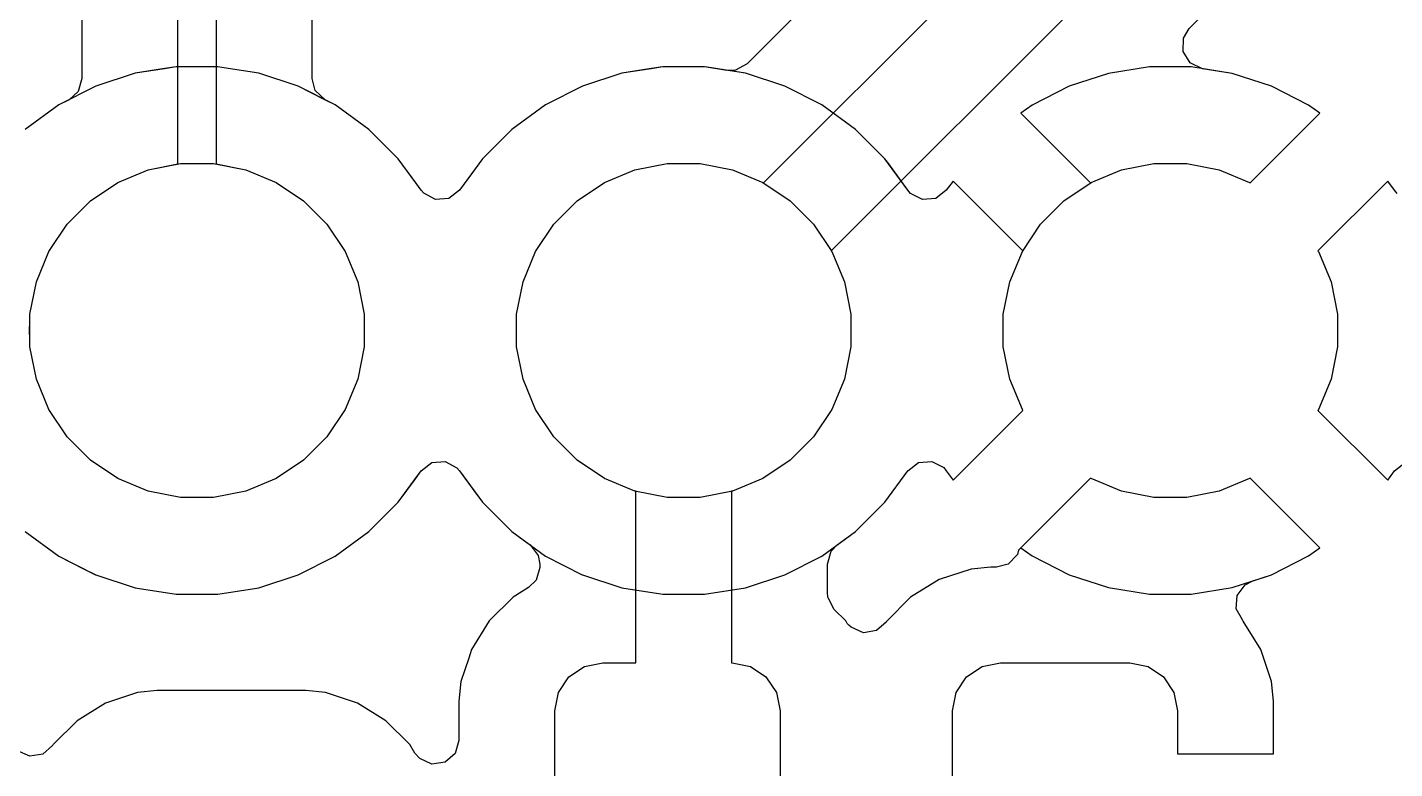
# Model space of a CAD drawing. Header units: inches. Extents: x 6.57 to 9.79, y -8.72 to -3.17.
# Drawn here: x 8.3037 to 8.5847, y -8.594 to -8.4416 of the extents above; entities that cross this region are included whole.
import ezdxf

# ---------------------------------------------------------------- set-up
doc = ezdxf.new("R2010")
doc.units = ezdxf.units.IN
doc.header["$MEASUREMENT"] = 0
doc.layers.add('In2.Cu', color=33, linetype='CONTINUOUS', true_color=0xce7d2c)

msp = doc.modelspace()

# ---------------------------------------------------------------- linework, layer by layer
at = {"layer": 'In2.Cu', "linetype": 'CONTINUOUS'}
for p, q in [((8.33465, -8.46971), (8.33465, -8.24179)), ((8.34252, -8.24016), (8.34252, -8.46971)), ((8.36222, -8.45216), (8.36222, -8.24366)), ((8.31494, -8.25197), (8.31494, -8.45216)), ((8.55754, -8.34319), (8.45165, -8.44909)), ((8.45499, -8.47361), (8.56942, -8.35918)), ((8.58045, -8.37598), (8.46891, -8.48753)), ((8.54246, -8.44184), (8.58719, -8.39712)), ((8.54125, -8.44385), (8.54246, -8.44184)), ((8.54121, -8.4466), (8.54125, -8.44385)), ((8.54267, -8.44894), (8.54121, -8.4466)), ((8.33189, -8.45012), (8.32589, -8.45107)), ((8.33151, -8.45018), (8.32589, -8.45107)), ((8.33151, -8.45018), (8.32589, -8.45107)), ((8.33432, -8.44973), (8.33151, -8.45018)), ((8.33432, -8.44973), (8.33151, -8.45018)), ((8.33432, -8.44973), (8.33189, -8.45012)), ((8.34285, -8.44973), (8.33432, -8.44973)), ((8.34285, -8.44973), (8.33432, -8.44973)), ((8.34285, -8.44973), (8.33432, -8.44973)), ((8.34496, -8.45007), (8.34285, -8.44973)), ((8.34496, -8.45007), (8.34285, -8.44973)), ((8.34496, -8.45007), (8.34285, -8.44973)), ((8.35128, -8.45107), (8.34496, -8.45007)), ((8.35128, -8.45107), (8.34496, -8.45007)), ((8.35128, -8.45107), (8.34496, -8.45007)), ((8.43375, -8.44982), (8.42589, -8.45107)), ((8.43189, -8.45012), (8.42589, -8.45107)), ((8.43151, -8.45018), (8.42589, -8.45107)), ((8.43151, -8.45018), (8.42589, -8.45107)), ((8.43432, -8.44973), (8.43151, -8.45018)), ((8.43432, -8.44973), (8.43151, -8.45018)), ((8.43432, -8.44973), (8.43189, -8.45012)), ((8.43432, -8.44973), (8.43375, -8.44982)), ((8.44285, -8.44973), (8.43432, -8.44973)), ((8.44285, -8.44973), (8.43432, -8.44973)), ((8.44285, -8.44973), (8.43432, -8.44973)), ((8.44285, -8.44973), (8.43432, -8.44973)), ((8.44496, -8.45007), (8.44285, -8.44973)), ((8.44342, -8.44982), (8.44285, -8.44973)), ((8.44743, -8.45046), (8.44285, -8.44973)), ((8.44285, -8.44973), (8.44285, -8.44973)), ((8.44496, -8.45007), (8.44285, -8.44973)), ((8.45128, -8.45107), (8.44342, -8.44982)), ((8.45128, -8.45107), (8.44496, -8.45007)), ((8.45128, -8.45107), (8.44496, -8.45007)), ((8.44923, -8.45041), (8.44743, -8.45046)), ((8.45165, -8.44909), (8.44923, -8.45041)), ((8.53432, -8.44975), (8.52589, -8.45109)), ((8.53432, -8.44975), (8.52589, -8.45109)), ((8.53432, -8.44975), (8.52589, -8.45109)), ((8.54285, -8.44975), (8.53432, -8.44975)), ((8.54285, -8.44975), (8.53432, -8.44975)), ((8.54285, -8.44975), (8.53432, -8.44975)), ((8.54515, -8.45012), (8.54267, -8.44894)), ((8.55127, -8.45109), (8.54285, -8.44975)), ((8.55127, -8.45109), (8.54285, -8.44975)), ((8.55127, -8.45109), (8.54285, -8.44975)), ((8.55127, -8.45109), (8.54515, -8.45012)), ((8.31494, -8.45216), (8.31417, -8.4548)), ((8.32589, -8.45107), (8.31778, -8.4537)), ((8.32589, -8.45107), (8.31778, -8.4537)), ((8.32589, -8.45107), (8.31778, -8.4537)), ((8.32589, -8.45107), (8.32589, -8.45107)), ((8.32589, -8.45107), (8.32589, -8.45107)), ((8.32589, -8.45107), (8.32589, -8.45107)), ((8.35939, -8.4537), (8.35128, -8.45107)), ((8.35939, -8.4537), (8.35128, -8.45107)), ((8.35939, -8.4537), (8.35128, -8.45107)), ((8.36289, -8.45462), (8.36222, -8.45216)), ((8.42589, -8.45107), (8.41778, -8.4537)), ((8.42589, -8.45107), (8.41778, -8.4537)), ((8.42589, -8.45107), (8.41778, -8.4537)), ((8.42589, -8.45107), (8.41778, -8.4537)), ((8.42589, -8.45107), (8.42589, -8.45107)), ((8.42589, -8.45107), (8.42589, -8.45107)), ((8.42589, -8.45107), (8.42589, -8.45107)), ((8.42589, -8.45107), (8.42589, -8.45107)), ((8.45939, -8.4537), (8.45128, -8.45107)), ((8.45939, -8.4537), (8.45128, -8.45107)), ((8.45939, -8.4537), (8.45128, -8.45107)), ((8.52589, -8.45109), (8.51778, -8.45372)), ((8.52589, -8.45109), (8.51778, -8.45372)), ((8.52589, -8.45109), (8.51778, -8.45372)), ((8.55938, -8.45372), (8.55127, -8.45109)), ((8.55938, -8.45372), (8.55127, -8.45109)), ((8.55938, -8.45372), (8.55127, -8.45109)), ((8.55938, -8.45372), (8.55127, -8.45109)), ((8.31778, -8.4537), (8.31017, -8.45758)), ((8.31778, -8.4537), (8.31017, -8.45758)), ((8.31778, -8.4537), (8.31017, -8.45758)), ((8.31417, -8.4548), (8.31228, -8.45651)), ((8.36699, -8.45758), (8.35939, -8.4537)), ((8.36487, -8.45649), (8.35939, -8.4537)), ((8.36699, -8.45758), (8.35939, -8.4537)), ((8.36489, -8.45651), (8.36289, -8.45462)), ((8.41778, -8.4537), (8.41017, -8.45758)), ((8.41778, -8.4537), (8.41017, -8.45758)), ((8.41778, -8.4537), (8.41017, -8.45758)), ((8.41778, -8.4537), (8.41017, -8.45758)), ((8.46699, -8.45758), (8.45939, -8.4537)), ((8.46699, -8.45758), (8.45939, -8.4537)), ((8.46699, -8.45758), (8.45939, -8.4537)), ((8.51778, -8.45372), (8.51018, -8.45759)), ((8.51778, -8.45372), (8.51018, -8.45759)), ((8.51778, -8.45372), (8.51018, -8.45759)), ((8.56698, -8.45759), (8.55938, -8.45372)), ((8.56698, -8.45759), (8.55938, -8.45372)), ((8.56698, -8.45759), (8.55938, -8.45372)), ((8.56698, -8.45759), (8.55938, -8.45372)), ((8.31017, -8.45758), (8.30327, -8.46259)), ((8.31017, -8.45758), (8.30327, -8.46259)), ((8.31017, -8.45758), (8.30327, -8.46259)), ((8.31017, -8.45758), (8.30327, -8.46259)), ((8.31228, -8.45651), (8.31017, -8.45758)), ((8.36699, -8.45758), (8.36487, -8.45649)), ((8.36699, -8.45758), (8.36489, -8.45651)), ((8.37389, -8.46259), (8.36699, -8.45758)), ((8.37389, -8.46259), (8.36699, -8.45758)), ((8.36699, -8.45758), (8.36699, -8.45758)), ((8.36699, -8.45758), (8.36699, -8.45758)), ((8.37389, -8.46259), (8.36699, -8.45758)), ((8.37389, -8.46259), (8.36699, -8.45758)), ((8.41017, -8.45758), (8.40327, -8.46259)), ((8.41017, -8.45758), (8.40327, -8.46259)), ((8.41017, -8.45758), (8.40327, -8.46259)), ((8.41017, -8.45758), (8.40327, -8.46259)), ((8.47389, -8.46259), (8.46699, -8.45758)), ((8.47389, -8.46259), (8.46699, -8.45758)), ((8.46699, -8.45758), (8.46699, -8.45758)), ((8.47389, -8.46259), (8.46699, -8.45758)), ((8.51018, -8.45759), (8.50785, -8.45929)), ((8.51018, -8.45759), (8.50785, -8.45929)), ((8.51018, -8.45759), (8.50785, -8.45929)), ((8.56931, -8.45929), (8.56698, -8.45759)), ((8.56931, -8.45929), (8.56698, -8.45759)), ((8.56931, -8.45929), (8.56698, -8.45759)), ((8.56931, -8.45929), (8.56698, -8.45759)), ((8.50785, -8.45929), (8.50785, -8.45929)), ((8.50785, -8.45929), (8.52217, -8.47361)), ((8.50785, -8.45929), (8.50785, -8.45929)), ((8.50785, -8.45929), (8.52217, -8.47361)), ((8.50785, -8.45929), (8.50785, -8.45929)), ((8.50785, -8.45929), (8.52217, -8.47361)), ((8.55499, -8.47361), (8.56931, -8.45929)), ((8.55499, -8.47361), (8.56931, -8.45929)), ((8.55499, -8.47361), (8.56931, -8.45929)), ((8.55499, -8.47361), (8.56931, -8.45929)), ((8.56931, -8.45929), (8.56931, -8.45929)), ((8.56931, -8.45929), (8.56931, -8.45929)), ((8.56931, -8.45929), (8.56931, -8.45929)), ((8.56931, -8.45929), (8.56931, -8.45929)), ((8.37993, -8.46862), (8.37389, -8.46259)), ((8.37993, -8.46862), (8.37389, -8.46259)), ((8.37993, -8.46862), (8.37389, -8.46259)), ((8.37993, -8.46862), (8.37389, -8.46259)), ((8.40327, -8.46259), (8.39724, -8.46862)), ((8.40327, -8.46259), (8.39724, -8.46862)), ((8.40327, -8.46259), (8.39724, -8.46862)), ((8.40327, -8.46259), (8.39724, -8.46862)), ((8.47993, -8.46862), (8.47389, -8.46259)), ((8.47389, -8.46259), (8.47389, -8.46259)), ((8.47993, -8.46862), (8.47389, -8.46259)), ((8.47993, -8.46862), (8.47389, -8.46259)), ((8.47389, -8.46259), (8.47389, -8.46259)), ((8.32857, -8.47092), (8.3352, -8.4696)), ((8.32857, -8.47092), (8.3352, -8.4696)), ((8.32857, -8.47092), (8.3352, -8.4696)), ((8.32857, -8.47092), (8.33465, -8.46971)), ((8.3352, -8.4696), (8.34196, -8.4696)), ((8.3352, -8.4696), (8.34196, -8.4696)), ((8.3352, -8.4696), (8.34196, -8.4696)), ((8.34196, -8.4696), (8.3486, -8.47092)), ((8.34196, -8.4696), (8.3486, -8.47092)), ((8.34196, -8.4696), (8.3486, -8.47092)), ((8.34252, -8.46971), (8.3486, -8.47092)), ((8.38373, -8.47386), (8.37993, -8.46862)), ((8.38351, -8.47356), (8.37993, -8.46862)), ((8.38373, -8.47386), (8.37993, -8.46862)), ((8.38373, -8.47386), (8.37993, -8.46862)), ((8.39646, -8.4697), (8.39253, -8.4751)), ((8.39724, -8.46862), (8.39442, -8.47251)), ((8.39724, -8.46862), (8.39442, -8.47251)), ((8.39724, -8.46862), (8.39442, -8.47251)), ((8.39724, -8.46862), (8.39646, -8.4697)), ((8.39724, -8.46862), (8.39724, -8.46862)), ((8.39724, -8.46862), (8.39724, -8.46862)), ((8.39724, -8.46862), (8.39724, -8.46862)), ((8.39724, -8.46862), (8.39724, -8.46862)), ((8.39724, -8.46862), (8.39724, -8.46862)), ((8.39724, -8.46862), (8.39724, -8.46862)), ((8.39724, -8.46862), (8.39724, -8.46862)), ((8.39724, -8.46862), (8.39724, -8.46862)), ((8.42857, -8.47092), (8.4352, -8.4696)), ((8.42857, -8.47092), (8.4352, -8.4696)), ((8.42857, -8.47092), (8.4352, -8.4696)), ((8.42857, -8.47092), (8.4352, -8.4696)), ((8.4352, -8.4696), (8.44196, -8.4696)), ((8.4352, -8.4696), (8.44196, -8.4696)), ((8.4352, -8.4696), (8.44196, -8.4696)), ((8.4352, -8.4696), (8.44196, -8.4696)), ((8.44196, -8.4696), (8.4486, -8.47092)), ((8.44196, -8.4696), (8.4486, -8.47092)), ((8.44196, -8.4696), (8.4486, -8.47092)), ((8.44196, -8.4696), (8.4486, -8.47092)), ((8.47993, -8.46863), (8.47993, -8.46862)), ((8.48071, -8.4697), (8.47993, -8.46862)), ((8.47993, -8.46863), (8.47993, -8.46862)), ((8.48465, -8.47512), (8.47993, -8.46863)), ((8.48465, -8.47512), (8.47993, -8.46863)), ((8.48465, -8.47512), (8.48071, -8.4697)), ((8.52857, -8.47092), (8.5352, -8.4696)), ((8.52857, -8.47092), (8.5352, -8.4696)), ((8.52857, -8.47092), (8.5352, -8.4696)), ((8.52857, -8.47092), (8.5352, -8.4696)), ((8.5352, -8.4696), (8.54196, -8.4696)), ((8.5352, -8.4696), (8.54196, -8.4696)), ((8.5352, -8.4696), (8.54196, -8.4696)), ((8.5352, -8.4696), (8.54196, -8.4696)), ((8.54196, -8.4696), (8.5486, -8.47092)), ((8.54196, -8.4696), (8.5486, -8.47092)), ((8.54196, -8.4696), (8.5486, -8.47092)), ((8.54196, -8.4696), (8.5486, -8.47092)), ((8.32232, -8.47351), (8.32857, -8.47092)), ((8.32232, -8.47351), (8.32857, -8.47092)), ((8.32232, -8.47351), (8.32857, -8.47092)), ((8.32232, -8.47351), (8.32857, -8.47092)), ((8.3486, -8.47092), (8.35485, -8.47351)), ((8.3486, -8.47092), (8.35485, -8.47351)), ((8.3486, -8.47092), (8.35485, -8.47351)), ((8.3486, -8.47092), (8.35485, -8.47351)), ((8.39442, -8.47251), (8.39253, -8.4751)), ((8.39442, -8.47251), (8.39253, -8.4751)), ((8.39442, -8.47251), (8.39253, -8.4751)), ((8.42232, -8.47351), (8.42857, -8.47092)), ((8.42232, -8.47351), (8.42857, -8.47092)), ((8.42232, -8.47351), (8.42857, -8.47092)), ((8.42232, -8.47351), (8.42857, -8.47092)), ((8.4486, -8.47092), (8.45485, -8.47351)), ((8.4486, -8.47092), (8.45485, -8.47351)), ((8.4486, -8.47092), (8.45485, -8.47351)), ((8.4486, -8.47092), (8.45485, -8.47351)), ((8.49393, -8.47321), (8.49254, -8.47512)), ((8.49393, -8.47321), (8.49254, -8.47512)), ((8.49393, -8.47321), (8.49254, -8.47512)), ((8.50825, -8.48753), (8.49393, -8.47321)), ((8.49393, -8.47321), (8.49393, -8.47321)), ((8.50825, -8.48753), (8.49393, -8.47321)), ((8.49393, -8.47321), (8.49393, -8.47321)), ((8.50825, -8.48753), (8.49393, -8.47321)), ((8.49393, -8.47321), (8.49393, -8.47321)), ((8.52232, -8.47351), (8.52857, -8.47092)), ((8.52232, -8.47351), (8.52857, -8.47092)), ((8.52232, -8.47351), (8.52857, -8.47092)), ((8.52232, -8.47351), (8.52857, -8.47092)), ((8.5486, -8.47092), (8.55485, -8.47351)), ((8.5486, -8.47092), (8.55485, -8.47351)), ((8.5486, -8.47092), (8.55485, -8.47351)), ((8.5486, -8.47092), (8.55485, -8.47351)), ((8.58323, -8.47321), (8.56891, -8.48753)), ((8.58323, -8.47321), (8.56891, -8.48753)), ((8.58323, -8.47321), (8.56891, -8.48753)), ((8.58323, -8.47321), (8.56891, -8.48753)), ((8.58462, -8.47512), (8.58323, -8.47321)), ((8.58323, -8.47321), (8.58323, -8.47321)), ((8.58462, -8.47512), (8.58323, -8.47321)), ((8.58323, -8.47321), (8.58323, -8.47321)), ((8.58462, -8.47512), (8.58323, -8.47321)), ((8.58323, -8.47321), (8.58323, -8.47321)), ((8.58462, -8.47512), (8.58323, -8.47321)), ((8.58323, -8.47321), (8.58323, -8.47321)), ((8.3167, -8.47727), (8.32232, -8.47351)), ((8.3167, -8.47727), (8.32232, -8.47351)), ((8.3167, -8.47727), (8.32232, -8.47351)), ((8.3167, -8.47727), (8.32232, -8.47351)), ((8.35485, -8.47351), (8.36047, -8.47727)), ((8.35485, -8.47351), (8.36047, -8.47727)), ((8.35485, -8.47351), (8.36047, -8.47727)), ((8.35485, -8.47351), (8.36047, -8.47727)), ((8.38463, -8.4751), (8.38351, -8.47356)), ((8.38463, -8.4751), (8.38373, -8.47386)), ((8.38463, -8.4751), (8.38373, -8.47386)), ((8.38463, -8.4751), (8.38373, -8.47386)), ((8.38518, -8.47573), (8.38463, -8.4751)), ((8.38518, -8.47573), (8.38463, -8.4751)), ((8.38518, -8.47573), (8.38463, -8.4751)), ((8.38518, -8.47573), (8.38463, -8.4751)), ((8.38761, -8.47702), (8.38518, -8.47573)), ((8.38761, -8.47702), (8.38518, -8.47573)), ((8.38761, -8.47702), (8.38518, -8.47573)), ((8.38761, -8.47702), (8.38518, -8.47573)), ((8.39253, -8.4751), (8.39035, -8.47678)), ((8.39253, -8.4751), (8.39035, -8.47678)), ((8.39253, -8.4751), (8.39035, -8.47678)), ((8.39253, -8.4751), (8.39035, -8.47678)), ((8.4167, -8.47727), (8.42232, -8.47351)), ((8.4167, -8.47727), (8.42232, -8.47351)), ((8.4167, -8.47727), (8.42232, -8.47351)), ((8.4167, -8.47727), (8.42232, -8.47351)), ((8.45485, -8.47351), (8.46047, -8.47727)), ((8.45485, -8.47351), (8.46047, -8.47727)), ((8.45485, -8.47351), (8.45499, -8.47361)), ((8.45485, -8.47351), (8.46047, -8.47727)), ((8.48519, -8.47575), (8.48465, -8.47512)), ((8.48519, -8.47575), (8.48465, -8.47512)), ((8.48519, -8.47575), (8.48465, -8.47512)), ((8.48763, -8.47703), (8.48519, -8.47575)), ((8.48763, -8.47703), (8.48519, -8.47575)), ((8.48763, -8.47703), (8.48519, -8.47575)), ((8.49254, -8.47512), (8.49037, -8.4768)), ((8.49254, -8.47512), (8.49037, -8.4768)), ((8.49254, -8.47512), (8.49037, -8.4768)), ((8.5167, -8.47727), (8.52232, -8.47351)), ((8.52217, -8.47361), (8.52232, -8.47351)), ((8.52217, -8.47361), (8.52232, -8.47351)), ((8.52217, -8.47361), (8.52232, -8.47351)), ((8.55485, -8.47351), (8.55499, -8.47361)), ((8.55485, -8.47351), (8.55499, -8.47361)), ((8.55485, -8.47351), (8.55499, -8.47361)), ((8.55485, -8.47351), (8.55499, -8.47361)), ((8.58517, -8.47575), (8.58462, -8.47512)), ((8.58517, -8.47575), (8.58462, -8.47512)), ((8.58517, -8.47575), (8.58462, -8.47512)), ((8.58517, -8.47575), (8.58462, -8.47512)), ((8.31191, -8.48205), (8.3167, -8.47727)), ((8.31191, -8.48205), (8.3167, -8.47727)), ((8.31191, -8.48205), (8.3167, -8.47727)), ((8.31191, -8.48205), (8.3167, -8.47727)), ((8.36047, -8.47727), (8.36525, -8.48205)), ((8.36047, -8.47727), (8.36525, -8.48205)), ((8.36047, -8.47727), (8.36525, -8.48205)), ((8.36047, -8.47727), (8.36525, -8.48205)), ((8.39035, -8.47678), (8.38761, -8.47702)), ((8.39035, -8.47678), (8.38761, -8.47702)), ((8.39035, -8.47678), (8.38761, -8.47702)), ((8.39035, -8.47678), (8.38761, -8.47702)), ((8.41191, -8.48205), (8.4167, -8.47727)), ((8.41191, -8.48205), (8.4167, -8.47727)), ((8.41191, -8.48205), (8.4167, -8.47727)), ((8.41191, -8.48205), (8.4167, -8.47727)), ((8.46047, -8.47727), (8.46525, -8.48205)), ((8.46047, -8.47727), (8.46525, -8.48205)), ((8.46047, -8.47727), (8.46525, -8.48205)), ((8.49037, -8.4768), (8.48763, -8.47703)), ((8.49037, -8.4768), (8.48763, -8.47703)), ((8.49037, -8.4768), (8.48763, -8.47703)), ((8.51191, -8.48205), (8.5167, -8.47727)), ((8.30816, -8.48767), (8.31191, -8.48205)), ((8.30816, -8.48767), (8.31191, -8.48205)), ((8.30816, -8.48767), (8.31191, -8.48205)), ((8.30816, -8.48767), (8.31191, -8.48205)), ((8.36525, -8.48205), (8.36901, -8.48767)), ((8.36525, -8.48205), (8.36901, -8.48767)), ((8.36525, -8.48205), (8.36901, -8.48767)), ((8.36525, -8.48205), (8.36901, -8.48767)), ((8.40816, -8.48767), (8.41191, -8.48205)), ((8.40816, -8.48767), (8.41191, -8.48205)), ((8.40816, -8.48767), (8.41191, -8.48205)), ((8.40816, -8.48767), (8.41191, -8.48205)), ((8.46525, -8.48205), (8.46901, -8.48767)), ((8.46525, -8.48205), (8.46901, -8.48767)), ((8.46525, -8.48205), (8.46901, -8.48767)), ((8.50816, -8.48767), (8.51191, -8.48205)), ((8.30557, -8.49392), (8.30816, -8.48767)), ((8.30557, -8.49392), (8.30816, -8.48767)), ((8.30557, -8.49392), (8.30816, -8.48767)), ((8.30557, -8.49392), (8.30816, -8.48767)), ((8.36901, -8.48767), (8.3716, -8.49392)), ((8.36901, -8.48767), (8.3716, -8.49392)), ((8.36901, -8.48767), (8.3716, -8.49392)), ((8.36901, -8.48767), (8.3716, -8.49392)), ((8.40557, -8.49392), (8.40816, -8.48767)), ((8.40557, -8.49392), (8.40816, -8.48767)), ((8.40557, -8.49392), (8.40816, -8.48767)), ((8.40557, -8.49392), (8.40816, -8.48767)), ((8.46891, -8.48753), (8.46901, -8.48767)), ((8.46901, -8.48767), (8.4716, -8.49392)), ((8.46901, -8.48767), (8.4716, -8.49392)), ((8.46901, -8.48767), (8.4716, -8.49392)), ((8.46901, -8.48767), (8.4716, -8.49392)), ((8.50557, -8.49392), (8.50816, -8.48767)), ((8.50557, -8.49392), (8.50816, -8.48767)), ((8.50557, -8.49392), (8.50816, -8.48767)), ((8.50557, -8.49392), (8.50816, -8.48767)), ((8.50816, -8.48767), (8.50825, -8.48753)), ((8.50816, -8.48767), (8.50825, -8.48753)), ((8.50816, -8.48767), (8.50825, -8.48753)), ((8.56891, -8.48753), (8.56901, -8.48767)), ((8.56891, -8.48753), (8.56901, -8.48767)), ((8.56891, -8.48753), (8.56901, -8.48767)), ((8.56891, -8.48753), (8.56901, -8.48767)), ((8.56901, -8.48767), (8.5716, -8.49392)), ((8.56901, -8.48767), (8.5716, -8.49392)), ((8.56901, -8.48767), (8.5716, -8.49392)), ((8.56901, -8.48767), (8.5716, -8.49392)), ((8.30425, -8.50056), (8.30557, -8.49392)), ((8.30425, -8.50056), (8.30557, -8.49392)), ((8.30425, -8.50056), (8.30557, -8.49392)), ((8.30425, -8.50056), (8.30557, -8.49392)), ((8.3716, -8.49392), (8.37292, -8.50056)), ((8.3716, -8.49392), (8.37292, -8.50056)), ((8.3716, -8.49392), (8.37292, -8.50056)), ((8.3716, -8.49392), (8.37292, -8.50056)), ((8.40425, -8.50056), (8.40557, -8.49392)), ((8.40425, -8.50056), (8.40557, -8.49392)), ((8.40425, -8.50056), (8.40557, -8.49392)), ((8.40425, -8.50056), (8.40557, -8.49392)), ((8.4716, -8.49392), (8.47292, -8.50056)), ((8.4716, -8.49392), (8.47292, -8.50056)), ((8.4716, -8.49392), (8.47292, -8.50056)), ((8.4716, -8.49392), (8.47292, -8.50056)), ((8.50425, -8.50056), (8.50557, -8.49392)), ((8.50425, -8.50056), (8.50557, -8.49392)), ((8.50425, -8.50056), (8.50557, -8.49392)), ((8.50425, -8.50056), (8.50557, -8.49392)), ((8.5716, -8.49392), (8.57292, -8.50056)), ((8.5716, -8.49392), (8.57292, -8.50056)), ((8.5716, -8.49392), (8.57292, -8.50056)), ((8.5716, -8.49392), (8.57292, -8.50056)), ((8.30425, -8.50732), (8.30425, -8.50056)), ((8.30425, -8.50297), (8.30425, -8.50056)), ((8.30425, -8.50732), (8.30425, -8.50056)), ((8.30425, -8.50732), (8.30425, -8.50056)), ((8.37292, -8.50056), (8.37292, -8.50732)), ((8.37292, -8.50056), (8.37292, -8.50732)), ((8.37292, -8.50056), (8.37292, -8.50732)), ((8.37292, -8.50056), (8.37292, -8.50732)), ((8.40425, -8.50732), (8.40425, -8.50056)), ((8.40425, -8.50732), (8.40425, -8.50056)), ((8.40425, -8.50732), (8.40425, -8.50056)), ((8.40425, -8.50732), (8.40425, -8.50056)), ((8.47292, -8.50056), (8.47292, -8.50732)), ((8.47292, -8.50056), (8.47292, -8.50732)), ((8.47292, -8.50056), (8.47292, -8.50732)), ((8.47292, -8.50056), (8.47292, -8.50732)), ((8.50425, -8.50732), (8.50425, -8.50056)), ((8.50425, -8.50732), (8.50425, -8.50056)), ((8.50425, -8.50732), (8.50425, -8.50056)), ((8.50425, -8.50732), (8.50425, -8.50056)), ((8.57292, -8.50056), (8.57292, -8.50732)), ((8.57292, -8.50056), (8.57292, -8.50732)), ((8.57292, -8.50056), (8.57292, -8.50732)), ((8.57292, -8.50056), (8.57292, -8.50732)), ((8.30417, -8.50317), (8.30425, -8.50297)), ((8.30417, -8.50471), (8.30417, -8.50317)), ((8.30425, -8.5049), (8.30417, -8.50471)), ((8.30425, -8.50732), (8.30425, -8.5049)), ((8.30557, -8.51395), (8.30425, -8.50732)), ((8.30557, -8.51395), (8.30425, -8.50732)), ((8.30557, -8.51395), (8.30425, -8.50732)), ((8.30557, -8.51395), (8.30425, -8.50732)), ((8.37292, -8.50732), (8.3716, -8.51395)), ((8.37292, -8.50732), (8.3716, -8.51395)), ((8.37292, -8.50732), (8.3716, -8.51395)), ((8.37292, -8.50732), (8.3716, -8.51395)), ((8.40557, -8.51395), (8.40425, -8.50732)), ((8.40557, -8.51395), (8.40425, -8.50732)), ((8.40557, -8.51395), (8.40425, -8.50732)), ((8.40557, -8.51395), (8.40425, -8.50732)), ((8.47292, -8.50732), (8.4716, -8.51395)), ((8.47292, -8.50732), (8.4716, -8.51395)), ((8.47292, -8.50732), (8.4716, -8.51395)), ((8.47292, -8.50732), (8.4716, -8.51395)), ((8.50557, -8.51395), (8.50425, -8.50732)), ((8.50557, -8.51395), (8.50425, -8.50732)), ((8.50557, -8.51395), (8.50425, -8.50732)), ((8.50557, -8.51395), (8.50425, -8.50732)), ((8.57292, -8.50732), (8.5716, -8.51395)), ((8.57292, -8.50732), (8.5716, -8.51395)), ((8.57292, -8.50732), (8.5716, -8.51395)), ((8.57292, -8.50732), (8.5716, -8.51395)), ((8.30816, -8.5202), (8.30557, -8.51395)), ((8.30816, -8.5202), (8.30557, -8.51395)), ((8.30816, -8.5202), (8.30557, -8.51395)), ((8.30816, -8.5202), (8.30557, -8.51395)), ((8.3716, -8.51395), (8.36901, -8.5202)), ((8.3716, -8.51395), (8.36901, -8.5202)), ((8.3716, -8.51395), (8.36901, -8.5202)), ((8.3716, -8.51395), (8.36901, -8.5202)), ((8.40816, -8.5202), (8.40557, -8.51395)), ((8.40816, -8.5202), (8.40557, -8.51395)), ((8.40816, -8.5202), (8.40557, -8.51395)), ((8.40816, -8.5202), (8.40557, -8.51395)), ((8.4716, -8.51395), (8.46901, -8.5202)), ((8.4716, -8.51395), (8.46901, -8.5202)), ((8.4716, -8.51395), (8.46901, -8.5202)), ((8.4716, -8.51395), (8.46901, -8.5202)), ((8.50816, -8.5202), (8.50557, -8.51395)), ((8.50816, -8.5202), (8.50557, -8.51395)), ((8.50816, -8.5202), (8.50557, -8.51395)), ((8.50816, -8.5202), (8.50557, -8.51395)), ((8.5716, -8.51395), (8.56901, -8.5202)), ((8.5716, -8.51395), (8.56901, -8.5202)), ((8.5716, -8.51395), (8.56901, -8.5202)), ((8.5716, -8.51395), (8.56901, -8.5202)), ((8.31191, -8.52582), (8.30816, -8.5202)), ((8.31191, -8.52582), (8.30816, -8.5202)), ((8.31191, -8.52582), (8.30816, -8.5202)), ((8.31191, -8.52582), (8.30816, -8.5202)), ((8.36901, -8.5202), (8.36525, -8.52582)), ((8.36901, -8.5202), (8.36525, -8.52582)), ((8.36901, -8.5202), (8.36525, -8.52582)), ((8.36901, -8.5202), (8.36525, -8.52582)), ((8.41191, -8.52582), (8.40816, -8.5202)), ((8.41191, -8.52582), (8.40816, -8.5202)), ((8.41191, -8.52582), (8.40816, -8.5202)), ((8.41191, -8.52582), (8.40816, -8.5202)), ((8.46901, -8.5202), (8.46525, -8.52582)), ((8.46901, -8.5202), (8.46525, -8.52582)), ((8.46901, -8.5202), (8.46525, -8.52582)), ((8.46901, -8.5202), (8.46525, -8.52582)), ((8.49393, -8.53467), (8.50825, -8.52035)), ((8.49393, -8.53467), (8.50825, -8.52035)), ((8.49393, -8.53467), (8.50825, -8.52035)), ((8.49393, -8.53467), (8.50825, -8.52035)), ((8.50825, -8.52035), (8.50816, -8.5202)), ((8.50825, -8.52035), (8.50816, -8.5202)), ((8.50825, -8.52035), (8.50816, -8.5202)), ((8.50825, -8.52035), (8.50816, -8.5202)), ((8.56901, -8.5202), (8.56891, -8.52035)), ((8.56901, -8.5202), (8.56891, -8.52035)), ((8.56901, -8.5202), (8.56891, -8.52035)), ((8.56901, -8.5202), (8.56891, -8.52035)), ((8.56891, -8.52035), (8.58323, -8.53467)), ((8.56891, -8.52035), (8.58323, -8.53467)), ((8.56891, -8.52035), (8.58323, -8.53467)), ((8.56891, -8.52035), (8.58323, -8.53467)), ((8.3167, -8.53061), (8.31191, -8.52582)), ((8.3167, -8.53061), (8.31191, -8.52582)), ((8.3167, -8.53061), (8.31191, -8.52582)), ((8.3167, -8.53061), (8.31191, -8.52582)), ((8.36525, -8.52582), (8.36047, -8.53061)), ((8.36525, -8.52582), (8.36047, -8.53061)), ((8.36525, -8.52582), (8.36047, -8.53061)), ((8.36525, -8.52582), (8.36047, -8.53061)), ((8.4167, -8.53061), (8.41191, -8.52582)), ((8.4167, -8.53061), (8.41191, -8.52582)), ((8.4167, -8.53061), (8.41191, -8.52582)), ((8.4167, -8.53061), (8.41191, -8.52582)), ((8.46525, -8.52582), (8.46047, -8.53061)), ((8.46525, -8.52582), (8.46047, -8.53061)), ((8.46525, -8.52582), (8.46047, -8.53061)), ((8.46525, -8.52582), (8.46047, -8.53061)), ((8.32232, -8.53436), (8.3167, -8.53061)), ((8.32232, -8.53436), (8.3167, -8.53061)), ((8.32232, -8.53436), (8.3167, -8.53061)), ((8.32232, -8.53436), (8.3167, -8.53061)), ((8.36047, -8.53061), (8.35485, -8.53436)), ((8.36047, -8.53061), (8.35485, -8.53436)), ((8.36047, -8.53061), (8.35485, -8.53436)), ((8.36047, -8.53061), (8.35485, -8.53436)), ((8.38463, -8.53277), (8.38681, -8.53109)), ((8.38463, -8.53277), (8.38681, -8.53109)), ((8.38463, -8.53277), (8.38681, -8.53109)), ((8.38463, -8.53277), (8.38681, -8.53109)), ((8.38681, -8.53109), (8.38955, -8.53086)), ((8.38681, -8.53109), (8.38955, -8.53086)), ((8.38681, -8.53109), (8.38955, -8.53086)), ((8.38681, -8.53109), (8.38955, -8.53086)), ((8.38955, -8.53086), (8.39199, -8.53214)), ((8.38955, -8.53086), (8.39199, -8.53214)), ((8.38955, -8.53086), (8.39199, -8.53214)), ((8.38955, -8.53086), (8.39199, -8.53214)), ((8.39199, -8.53214), (8.39253, -8.53277)), ((8.39199, -8.53214), (8.39253, -8.53277)), ((8.39199, -8.53214), (8.39253, -8.53277)), ((8.39199, -8.53214), (8.39253, -8.53277)), ((8.42232, -8.53436), (8.4167, -8.53061)), ((8.42232, -8.53436), (8.4167, -8.53061)), ((8.42232, -8.53436), (8.4167, -8.53061)), ((8.42232, -8.53436), (8.4167, -8.53061)), ((8.46047, -8.53061), (8.45485, -8.53436)), ((8.46047, -8.53061), (8.45485, -8.53436)), ((8.46047, -8.53061), (8.45485, -8.53436)), ((8.46047, -8.53061), (8.45485, -8.53436)), ((8.48465, -8.53276), (8.48682, -8.53108)), ((8.48465, -8.53276), (8.48682, -8.53108)), ((8.48465, -8.53276), (8.48682, -8.53108)), ((8.48465, -8.53276), (8.48682, -8.53108)), ((8.48682, -8.53108), (8.48956, -8.53084)), ((8.48682, -8.53108), (8.48956, -8.53084)), ((8.48682, -8.53108), (8.48956, -8.53084)), ((8.48682, -8.53108), (8.48956, -8.53084)), ((8.48956, -8.53084), (8.492, -8.53212)), ((8.48956, -8.53084), (8.492, -8.53212)), ((8.48956, -8.53084), (8.492, -8.53212)), ((8.48956, -8.53084), (8.492, -8.53212)), ((8.492, -8.53212), (8.49254, -8.53276)), ((8.492, -8.53212), (8.49254, -8.53276)), ((8.492, -8.53212), (8.49254, -8.53276)), ((8.492, -8.53212), (8.49254, -8.53276)), ((8.58462, -8.53276), (8.5868, -8.53108)), ((8.58462, -8.53276), (8.5868, -8.53108)), ((8.58462, -8.53276), (8.5868, -8.53108)), ((8.58462, -8.53276), (8.5868, -8.53108)), ((8.32857, -8.53695), (8.32232, -8.53436)), ((8.32857, -8.53695), (8.32232, -8.53436)), ((8.32857, -8.53695), (8.32232, -8.53436)), ((8.32857, -8.53695), (8.32232, -8.53436)), ((8.35485, -8.53436), (8.3486, -8.53695)), ((8.35485, -8.53436), (8.3486, -8.53695)), ((8.35485, -8.53436), (8.3486, -8.53695)), ((8.35485, -8.53436), (8.3486, -8.53695)), ((8.37993, -8.53925), (8.38344, -8.53441)), ((8.37993, -8.53925), (8.38328, -8.53463)), ((8.37993, -8.53925), (8.38328, -8.53463)), ((8.37993, -8.53925), (8.38328, -8.53463)), ((8.38328, -8.53463), (8.38463, -8.53277)), ((8.38328, -8.53463), (8.38463, -8.53277)), ((8.38328, -8.53463), (8.38463, -8.53277)), ((8.38344, -8.53441), (8.38463, -8.53277)), ((8.39253, -8.53277), (8.396, -8.53755)), ((8.39253, -8.53277), (8.39724, -8.53925)), ((8.39253, -8.53277), (8.396, -8.53755)), ((8.39253, -8.53277), (8.396, -8.53755)), ((8.42857, -8.53695), (8.42232, -8.53436)), ((8.42857, -8.53695), (8.42232, -8.53436)), ((8.42857, -8.53695), (8.42232, -8.53436)), ((8.42857, -8.53695), (8.42232, -8.53436)), ((8.45485, -8.53436), (8.4486, -8.53695)), ((8.45485, -8.53436), (8.4486, -8.53695)), ((8.45485, -8.53436), (8.4486, -8.53695)), ((8.45485, -8.53436), (8.4486, -8.53695)), ((8.47993, -8.53925), (8.48465, -8.53276)), ((8.47993, -8.53925), (8.48465, -8.53276)), ((8.47993, -8.53925), (8.48465, -8.53276)), ((8.47993, -8.53925), (8.48465, -8.53276)), ((8.49254, -8.53276), (8.49393, -8.53467)), ((8.49254, -8.53276), (8.49393, -8.53467)), ((8.49254, -8.53276), (8.49393, -8.53467)), ((8.49254, -8.53276), (8.49393, -8.53467)), ((8.52217, -8.53427), (8.50738, -8.54906)), ((8.52217, -8.53427), (8.50785, -8.54859)), ((8.52217, -8.53427), (8.50785, -8.54859)), ((8.52217, -8.53427), (8.50785, -8.54859)), ((8.52232, -8.53436), (8.52217, -8.53427)), ((8.52232, -8.53436), (8.52217, -8.53427)), ((8.52232, -8.53436), (8.52217, -8.53427)), ((8.52232, -8.53436), (8.52217, -8.53427)), ((8.52857, -8.53695), (8.52232, -8.53436)), ((8.52857, -8.53695), (8.52232, -8.53436)), ((8.52857, -8.53695), (8.52232, -8.53436)), ((8.52857, -8.53695), (8.52232, -8.53436)), ((8.55485, -8.53436), (8.5486, -8.53695)), ((8.55485, -8.53436), (8.5486, -8.53695)), ((8.55485, -8.53436), (8.5486, -8.53695)), ((8.55485, -8.53436), (8.5486, -8.53695)), ((8.55499, -8.53427), (8.55485, -8.53436)), ((8.55499, -8.53427), (8.55485, -8.53436)), ((8.55499, -8.53427), (8.55485, -8.53436)), ((8.55499, -8.53427), (8.55485, -8.53436)), ((8.56931, -8.54859), (8.55499, -8.53427)), ((8.56931, -8.54859), (8.55499, -8.53427)), ((8.56931, -8.54859), (8.55499, -8.53427)), ((8.56931, -8.54859), (8.55499, -8.53427)), ((8.58323, -8.53467), (8.58462, -8.53276)), ((8.58323, -8.53467), (8.58462, -8.53276)), ((8.58323, -8.53467), (8.58462, -8.53276)), ((8.58323, -8.53467), (8.58462, -8.53276)), ((8.58323, -8.53467), (8.58323, -8.53467)), ((8.58323, -8.53467), (8.58323, -8.53467)), ((8.58323, -8.53467), (8.58323, -8.53467)), ((8.58323, -8.53467), (8.58323, -8.53467)), ((8.3352, -8.53827), (8.32857, -8.53695)), ((8.3352, -8.53827), (8.32857, -8.53695)), ((8.3352, -8.53827), (8.32857, -8.53695)), ((8.3352, -8.53827), (8.32857, -8.53695)), ((8.3486, -8.53695), (8.34196, -8.53827)), ((8.3486, -8.53695), (8.34196, -8.53827)), ((8.3486, -8.53695), (8.34196, -8.53827)), ((8.3486, -8.53695), (8.34196, -8.53827)), ((8.396, -8.53755), (8.39724, -8.53925)), ((8.396, -8.53755), (8.39724, -8.53925)), ((8.396, -8.53755), (8.39724, -8.53925)), ((8.4352, -8.53827), (8.42857, -8.53695)), ((8.42874, -8.53699), (8.42857, -8.53695)), ((8.4352, -8.53827), (8.42857, -8.53695)), ((8.4352, -8.53827), (8.42857, -8.53695)), ((8.42874, -8.57224), (8.42874, -8.53699)), ((8.4486, -8.53695), (8.44196, -8.53827)), ((8.4486, -8.53695), (8.44196, -8.53827)), ((8.4486, -8.53695), (8.44196, -8.53827)), ((8.4486, -8.53695), (8.44843, -8.53699)), ((8.44843, -8.53699), (8.44843, -8.57224)), ((8.5352, -8.53827), (8.52857, -8.53695)), ((8.5352, -8.53827), (8.52857, -8.53695)), ((8.5352, -8.53827), (8.52857, -8.53695)), ((8.5352, -8.53827), (8.52857, -8.53695)), ((8.5486, -8.53695), (8.54196, -8.53827)), ((8.5486, -8.53695), (8.54196, -8.53827)), ((8.5486, -8.53695), (8.54196, -8.53827)), ((8.5486, -8.53695), (8.54196, -8.53827)), ((8.34196, -8.53827), (8.3352, -8.53827)), ((8.34196, -8.53827), (8.3352, -8.53827)), ((8.34196, -8.53827), (8.3352, -8.53827)), ((8.34196, -8.53827), (8.3352, -8.53827)), ((8.37389, -8.54528), (8.37993, -8.53925)), ((8.37389, -8.54528), (8.37993, -8.53925)), ((8.37389, -8.54528), (8.37993, -8.53925)), ((8.37389, -8.54528), (8.37993, -8.53925)), ((8.39724, -8.53925), (8.40327, -8.54528)), ((8.39724, -8.53925), (8.39724, -8.53925)), ((8.39724, -8.53925), (8.40327, -8.54528)), ((8.39724, -8.53925), (8.40327, -8.54528)), ((8.39724, -8.53925), (8.40327, -8.54528)), ((8.44196, -8.53827), (8.4352, -8.53827)), ((8.44196, -8.53827), (8.4352, -8.53827)), ((8.44196, -8.53827), (8.4352, -8.53827)), ((8.47389, -8.54528), (8.47993, -8.53925)), ((8.47389, -8.54528), (8.47993, -8.53925)), ((8.47389, -8.54528), (8.47993, -8.53925)), ((8.47389, -8.54528), (8.47993, -8.53925)), ((8.54196, -8.53827), (8.5352, -8.53827)), ((8.54196, -8.53827), (8.5352, -8.53827)), ((8.54196, -8.53827), (8.5352, -8.53827)), ((8.54196, -8.53827), (8.5352, -8.53827)), ((8.30327, -8.54528), (8.31017, -8.5503)), ((8.30327, -8.54528), (8.31017, -8.5503)), ((8.30327, -8.54528), (8.31017, -8.5503)), ((8.30327, -8.54528), (8.31017, -8.5503)), ((8.36699, -8.5503), (8.37389, -8.54528)), ((8.36699, -8.5503), (8.37389, -8.54528)), ((8.36699, -8.5503), (8.37389, -8.54528)), ((8.36699, -8.5503), (8.37389, -8.54528)), ((8.40327, -8.54528), (8.41017, -8.5503)), ((8.40327, -8.54528), (8.4056, -8.54697)), ((8.40327, -8.54528), (8.41017, -8.5503)), ((8.40327, -8.54528), (8.41017, -8.5503)), ((8.46699, -8.5503), (8.47389, -8.54528)), ((8.46699, -8.5503), (8.47389, -8.54528)), ((8.46699, -8.5503), (8.47389, -8.54528)), ((8.47014, -8.54801), (8.47389, -8.54528)), ((8.4056, -8.54697), (8.40702, -8.54801)), ((8.40702, -8.54801), (8.4087, -8.55019)), ((8.4689, -8.54932), (8.47014, -8.54801)), ((8.50738, -8.54906), (8.50719, -8.54999)), ((8.50785, -8.54859), (8.50785, -8.54859)), ((8.50785, -8.54859), (8.51018, -8.55028)), ((8.50785, -8.54859), (8.50785, -8.54859)), ((8.50785, -8.54859), (8.51018, -8.55028)), ((8.50785, -8.54859), (8.50785, -8.54859)), ((8.50785, -8.54859), (8.51018, -8.55028)), ((8.56698, -8.55028), (8.56931, -8.54859)), ((8.56698, -8.55028), (8.56931, -8.54859)), ((8.56698, -8.55028), (8.56931, -8.54859)), ((8.56698, -8.55028), (8.56931, -8.54859)), ((8.56931, -8.54859), (8.56931, -8.54859)), ((8.56931, -8.54859), (8.56931, -8.54859)), ((8.56931, -8.54859), (8.56931, -8.54859)), ((8.56931, -8.54859), (8.56931, -8.54859)), ((8.31017, -8.5503), (8.31774, -8.55415)), ((8.31017, -8.5503), (8.31542, -8.55297)), ((8.31017, -8.5503), (8.31774, -8.55415)), ((8.31017, -8.5503), (8.31774, -8.55415)), ((8.35939, -8.55417), (8.36699, -8.5503)), ((8.35939, -8.55417), (8.36699, -8.5503)), ((8.35939, -8.55417), (8.36699, -8.5503)), ((8.35939, -8.55417), (8.36699, -8.5503)), ((8.4087, -8.55019), (8.40904, -8.55196)), ((8.41017, -8.5503), (8.41774, -8.55415)), ((8.41017, -8.5503), (8.41774, -8.55415)), ((8.41017, -8.5503), (8.41774, -8.55415)), ((8.45939, -8.55417), (8.46699, -8.5503)), ((8.45939, -8.55417), (8.46699, -8.5503)), ((8.45939, -8.55417), (8.46699, -8.5503)), ((8.46813, -8.55196), (8.4689, -8.54932)), ((8.50719, -8.54999), (8.50525, -8.55195)), ((8.51018, -8.55028), (8.51778, -8.55415)), ((8.51018, -8.55028), (8.51778, -8.55415)), ((8.51018, -8.55028), (8.51778, -8.55415)), ((8.55938, -8.55415), (8.56698, -8.55028)), ((8.55938, -8.55415), (8.56698, -8.55028)), ((8.55938, -8.55415), (8.56698, -8.55028)), ((8.55938, -8.55415), (8.56698, -8.55028)), ((8.56698, -8.55028), (8.56698, -8.55028)), ((8.56698, -8.55028), (8.56698, -8.55028)), ((8.56698, -8.55028), (8.56698, -8.55028)), ((8.56698, -8.55028), (8.56698, -8.55028)), ((8.31542, -8.55297), (8.31778, -8.55417)), ((8.31774, -8.55415), (8.31778, -8.55417)), ((8.31774, -8.55415), (8.31778, -8.55417)), ((8.31774, -8.55415), (8.31778, -8.55417)), ((8.31778, -8.55417), (8.32589, -8.55681)), ((8.31778, -8.55417), (8.32589, -8.55681)), ((8.31778, -8.55417), (8.32589, -8.55681)), ((8.31778, -8.55417), (8.32589, -8.55681)), ((8.35128, -8.55681), (8.35939, -8.55417)), ((8.35128, -8.55681), (8.35939, -8.55417)), ((8.35128, -8.55681), (8.35939, -8.55417)), ((8.35128, -8.55681), (8.35939, -8.55417)), ((8.35939, -8.55417), (8.35939, -8.55417)), ((8.35939, -8.55417), (8.35939, -8.55417)), ((8.35939, -8.55417), (8.35939, -8.55417)), ((8.35939, -8.55417), (8.35939, -8.55417)), ((8.35939, -8.55417), (8.35939, -8.55417)), ((8.35939, -8.55417), (8.35939, -8.55417)), ((8.35939, -8.55417), (8.35939, -8.55417)), ((8.35939, -8.55417), (8.35939, -8.55417)), ((8.40904, -8.55262), (8.40826, -8.55526)), ((8.40904, -8.55196), (8.40904, -8.55262)), ((8.41774, -8.55415), (8.41778, -8.55417)), ((8.41774, -8.55415), (8.41778, -8.55417)), ((8.41774, -8.55415), (8.41778, -8.55417)), ((8.41778, -8.55417), (8.42589, -8.55681)), ((8.41778, -8.55417), (8.42589, -8.55681)), ((8.41778, -8.55417), (8.42589, -8.55681)), ((8.45128, -8.55681), (8.45939, -8.55417)), ((8.45128, -8.55681), (8.45939, -8.55417)), ((8.45128, -8.55681), (8.45939, -8.55417)), ((8.45939, -8.55417), (8.45939, -8.55417)), ((8.45939, -8.55417), (8.45939, -8.55417)), ((8.45939, -8.55417), (8.45939, -8.55417)), ((8.45939, -8.55417), (8.45939, -8.55417)), ((8.45939, -8.55417), (8.45939, -8.55417)), ((8.45939, -8.55417), (8.45939, -8.55417)), ((8.46813, -8.55788), (8.46813, -8.55196)), ((8.49764, -8.55297), (8.49109, -8.55514)), ((8.50168, -8.55256), (8.49764, -8.55297)), ((8.50288, -8.55256), (8.50168, -8.55256)), ((8.50168, -8.55256), (8.50168, -8.55256)), ((8.50525, -8.55195), (8.50288, -8.55256)), ((8.51778, -8.55415), (8.52589, -8.55679)), ((8.51778, -8.55415), (8.52589, -8.55679)), ((8.51778, -8.55415), (8.52589, -8.55679)), ((8.55127, -8.55679), (8.55938, -8.55415)), ((8.55127, -8.55679), (8.55938, -8.55415)), ((8.55127, -8.55679), (8.55938, -8.55415)), ((8.55539, -8.55545), (8.55938, -8.55415)), ((8.32589, -8.55681), (8.32589, -8.55681)), ((8.32589, -8.55681), (8.32589, -8.55681)), ((8.32589, -8.55681), (8.33432, -8.55814)), ((8.32589, -8.55681), (8.32589, -8.55681)), ((8.32589, -8.55681), (8.32589, -8.55681)), ((8.32589, -8.55681), (8.33432, -8.55814)), ((8.32589, -8.55681), (8.32589, -8.55681)), ((8.32589, -8.55681), (8.32589, -8.55681)), ((8.32589, -8.55681), (8.33432, -8.55814)), ((8.32589, -8.55681), (8.32589, -8.55681)), ((8.32589, -8.55681), (8.32589, -8.55681)), ((8.32589, -8.55681), (8.33432, -8.55814)), ((8.34285, -8.55814), (8.35128, -8.55681)), ((8.34285, -8.55814), (8.35128, -8.55681)), ((8.34285, -8.55814), (8.35128, -8.55681)), ((8.34285, -8.55814), (8.35128, -8.55681)), ((8.35128, -8.55681), (8.35128, -8.55681)), ((8.35128, -8.55681), (8.35128, -8.55681)), ((8.35128, -8.55681), (8.35128, -8.55681)), ((8.35128, -8.55681), (8.35128, -8.55681)), ((8.35128, -8.55681), (8.35128, -8.55681)), ((8.35128, -8.55681), (8.35128, -8.55681)), ((8.35128, -8.55681), (8.35128, -8.55681)), ((8.35128, -8.55681), (8.35128, -8.55681)), ((8.40672, -8.55677), (8.40351, -8.55875)), ((8.40826, -8.55526), (8.40672, -8.55677)), ((8.42589, -8.55681), (8.42589, -8.55681)), ((8.42589, -8.55681), (8.42589, -8.55681)), ((8.42589, -8.55681), (8.43432, -8.55814)), ((8.42589, -8.55681), (8.42589, -8.55681)), ((8.42589, -8.55681), (8.42589, -8.55681)), ((8.42589, -8.55681), (8.43432, -8.55814)), ((8.42589, -8.55681), (8.42589, -8.55681)), ((8.42589, -8.55681), (8.42589, -8.55681)), ((8.42589, -8.55681), (8.43432, -8.55814)), ((8.44285, -8.55814), (8.45128, -8.55681)), ((8.44285, -8.55814), (8.45128, -8.55681)), ((8.44285, -8.55814), (8.45128, -8.55681)), ((8.45128, -8.55681), (8.45128, -8.55681)), ((8.45128, -8.55681), (8.45128, -8.55681)), ((8.45128, -8.55681), (8.45128, -8.55681)), ((8.45128, -8.55681), (8.45128, -8.55681)), ((8.45128, -8.55681), (8.45128, -8.55681)), ((8.45128, -8.55681), (8.45128, -8.55681)), ((8.49109, -8.55514), (8.48521, -8.55877)), ((8.49109, -8.55514), (8.49109, -8.55514)), ((8.52589, -8.55679), (8.53432, -8.55812)), ((8.52589, -8.55679), (8.53432, -8.55812)), ((8.52589, -8.55679), (8.53432, -8.55812)), ((8.54285, -8.55812), (8.55127, -8.55679)), ((8.54285, -8.55812), (8.55127, -8.55679)), ((8.54285, -8.55812), (8.55127, -8.55679)), ((8.55232, -8.55839), (8.55397, -8.55619)), ((8.55397, -8.55619), (8.55539, -8.55545)), ((8.33432, -8.55814), (8.33432, -8.55814)), ((8.33432, -8.55814), (8.34285, -8.55814)), ((8.33432, -8.55814), (8.33432, -8.55814)), ((8.33432, -8.55814), (8.34285, -8.55814)), ((8.33432, -8.55814), (8.33432, -8.55814)), ((8.33432, -8.55814), (8.34285, -8.55814)), ((8.33432, -8.55814), (8.33432, -8.55814)), ((8.33432, -8.55814), (8.34285, -8.55814)), ((8.34285, -8.55814), (8.34285, -8.55814)), ((8.34285, -8.55814), (8.34285, -8.55814)), ((8.34285, -8.55814), (8.34285, -8.55814)), ((8.34285, -8.55814), (8.34285, -8.55814)), ((8.40351, -8.55875), (8.39862, -8.56364)), ((8.40351, -8.55875), (8.40351, -8.55875)), ((8.43432, -8.55814), (8.43432, -8.55814)), ((8.43432, -8.55814), (8.44285, -8.55814)), ((8.43432, -8.55814), (8.43432, -8.55814)), ((8.43432, -8.55814), (8.44285, -8.55814)), ((8.43432, -8.55814), (8.43432, -8.55814)), ((8.43432, -8.55814), (8.44285, -8.55814)), ((8.44285, -8.55814), (8.44285, -8.55814)), ((8.44285, -8.55814), (8.44285, -8.55814)), ((8.44285, -8.55814), (8.44285, -8.55814)), ((8.46821, -8.55866), (8.46813, -8.55788)), ((8.46821, -8.55874), (8.46821, -8.55866)), ((8.46823, -8.55878), (8.46821, -8.55874)), ((8.46824, -8.55891), (8.46823, -8.55878)), ((8.46886, -8.56004), (8.46824, -8.55891)), ((8.46944, -8.5612), (8.46886, -8.56004)), ((8.48521, -8.55877), (8.48033, -8.56365)), ((8.53432, -8.55812), (8.54285, -8.55812)), ((8.53432, -8.55812), (8.54285, -8.55812)), ((8.53432, -8.55812), (8.54285, -8.55812)), ((8.55212, -8.56113), (8.55232, -8.55839)), ((8.4695, -8.56126), (8.46944, -8.5612)), ((8.47187, -8.56364), (8.4695, -8.56126)), ((8.55337, -8.56342), (8.55212, -8.56113)), ((8.39862, -8.56364), (8.395, -8.56951)), ((8.4722, -8.56417), (8.47187, -8.56364)), ((8.47253, -8.56453), (8.4722, -8.56417)), ((8.47298, -8.56495), (8.47253, -8.56453)), ((8.4755, -8.56605), (8.47298, -8.56495)), ((8.47821, -8.56561), (8.4755, -8.56605)), ((8.48015, -8.56387), (8.47821, -8.56561)), ((8.48019, -8.56383), (8.48015, -8.56387)), ((8.48015, -8.56387), (8.48015, -8.56387)), ((8.48026, -8.56377), (8.48019, -8.56383)), ((8.48033, -8.56365), (8.48026, -8.56377)), ((8.48033, -8.56365), (8.48033, -8.56365)), ((8.5534, -8.56346), (8.55337, -8.56342)), ((8.55337, -8.56342), (8.55337, -8.56342)), ((8.55344, -8.56355), (8.5534, -8.56346)), ((8.55355, -8.56365), (8.55344, -8.56355)), ((8.55717, -8.56952), (8.55355, -8.56365)), ((8.3944, -8.57131), (8.39282, -8.57607)), ((8.395, -8.56951), (8.3944, -8.57131)), ((8.395, -8.56951), (8.395, -8.56951)), ((8.55934, -8.57607), (8.55717, -8.56952)), ((8.55717, -8.56952), (8.55717, -8.56952)), ((8.415, -8.57513), (8.41819, -8.57299)), ((8.41819, -8.57299), (8.42196, -8.57224)), ((8.42196, -8.57224), (8.42874, -8.57224)), ((8.44843, -8.57224), (8.44853, -8.57224)), ((8.44853, -8.57224), (8.4523, -8.57299)), ((8.4523, -8.57299), (8.45549, -8.57513)), ((8.49669, -8.57513), (8.49988, -8.57299)), ((8.49988, -8.57299), (8.50365, -8.57224)), ((8.50365, -8.57224), (8.53023, -8.57224)), ((8.53023, -8.57224), (8.53399, -8.57299)), ((8.53399, -8.57299), (8.53719, -8.57513)), ((8.39282, -8.57607), (8.39241, -8.58012)), ((8.39282, -8.57607), (8.39282, -8.57607)), ((8.39282, -8.57607), (8.39282, -8.57607)), ((8.41286, -8.57832), (8.415, -8.57513)), ((8.45549, -8.57513), (8.45763, -8.57832)), ((8.49456, -8.57832), (8.49669, -8.57513)), ((8.53719, -8.57513), (8.53932, -8.57832)), ((8.55975, -8.58012), (8.55934, -8.57607)), ((8.32637, -8.57835), (8.31981, -8.58053)), ((8.33041, -8.57794), (8.32637, -8.57835)), ((8.32637, -8.57835), (8.32637, -8.57835)), ((8.33042, -8.57794), (8.33041, -8.57794)), ((8.36093, -8.57794), (8.33042, -8.57794)), ((8.36497, -8.57835), (8.36093, -8.57794)), ((8.37153, -8.58053), (8.36497, -8.57835)), ((8.36497, -8.57835), (8.36497, -8.57835)), ((8.41212, -8.58209), (8.41286, -8.57832)), ((8.45763, -8.57832), (8.45838, -8.58209)), ((8.49381, -8.58209), (8.49456, -8.57832)), ((8.53932, -8.57832), (8.54007, -8.58209)), ((8.31981, -8.58053), (8.31393, -8.58415)), ((8.31981, -8.58053), (8.31981, -8.58053)), ((8.37741, -8.58415), (8.37153, -8.58053)), ((8.39241, -8.58012), (8.39241, -8.58823)), ((8.41212, -8.61), (8.41212, -8.58209)), ((8.45838, -8.58209), (8.45838, -8.61949)), ((8.49381, -8.61949), (8.49381, -8.58209)), ((8.54007, -8.58209), (8.54007, -8.59094)), ((8.55975, -8.59094), (8.55975, -8.58012)), ((8.55975, -8.58012), (8.55975, -8.58012)), ((8.31393, -8.58415), (8.30905, -8.58904)), ((8.38229, -8.58904), (8.37741, -8.58415)), ((8.39241, -8.58823), (8.39164, -8.59086)), ((8.30421, -8.59145), (8.30169, -8.59035)), ((8.30692, -8.59101), (8.30421, -8.59145)), ((8.30887, -8.58926), (8.30692, -8.59101)), ((8.30889, -8.58924), (8.30887, -8.58926)), ((8.30887, -8.58926), (8.30887, -8.58926)), ((8.30897, -8.58917), (8.30889, -8.58924)), ((8.30905, -8.58904), (8.30897, -8.58917)), ((8.30905, -8.58904), (8.30905, -8.58904)), ((8.38337, -8.59079), (8.38229, -8.58904)), ((8.38433, -8.59191), (8.38337, -8.59079)), ((8.39164, -8.59086), (8.38956, -8.59267)), ((8.54007, -8.59094), (8.55975, -8.59094)), ((8.38683, -8.59306), (8.38433, -8.59191)), ((8.38956, -8.59267), (8.38683, -8.59306))]:
    msp.add_line(p, q, dxfattribs=at)

doc.saveas('drawing.dxf')
